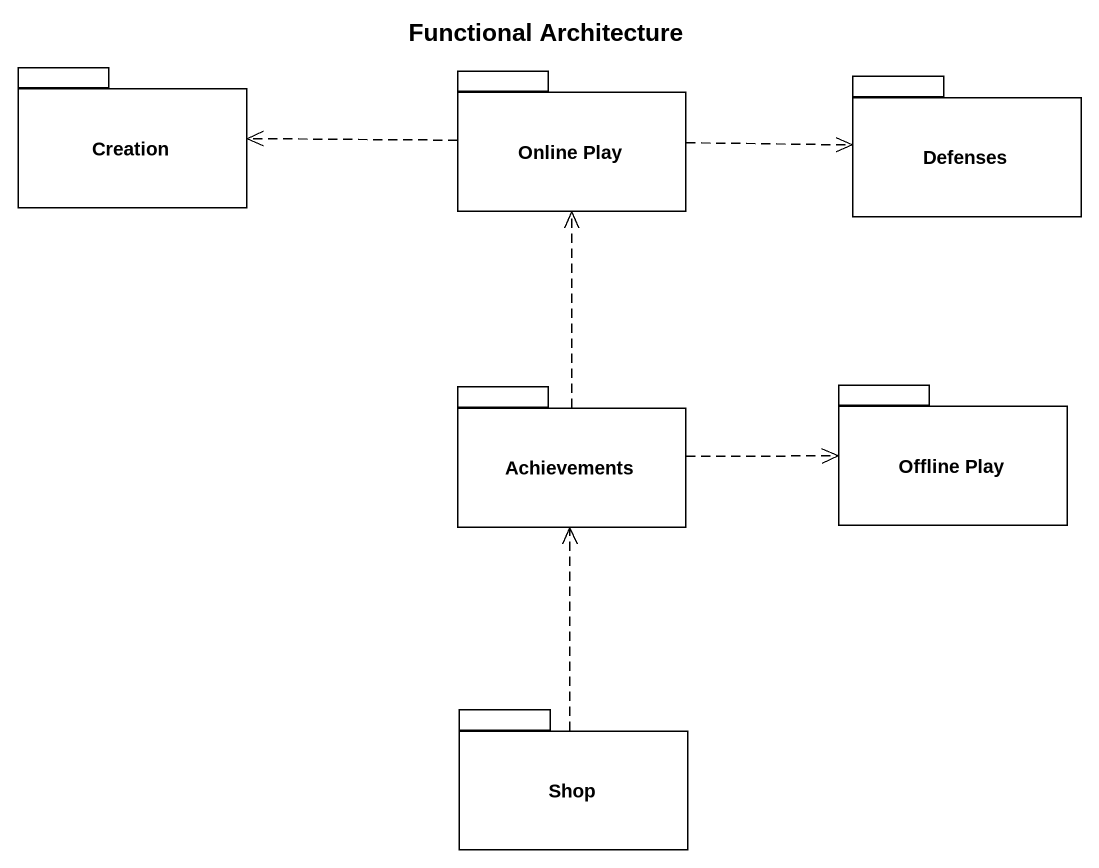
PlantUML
@startuml
title Functional Architecture
package Creation {
}
package "Online Play" as Online_Play {
}
package Defenses {
}
package Achievements {
}
package "Offline Play" as Offline_Play {
}
package Shop {
}
Online_Play .left.> Creation
Online_Play .right.> Defenses
Achievements .up.> Online_Play
Achievements .right.> Offline_Play
Shop .up.> Achievements
@enduml
